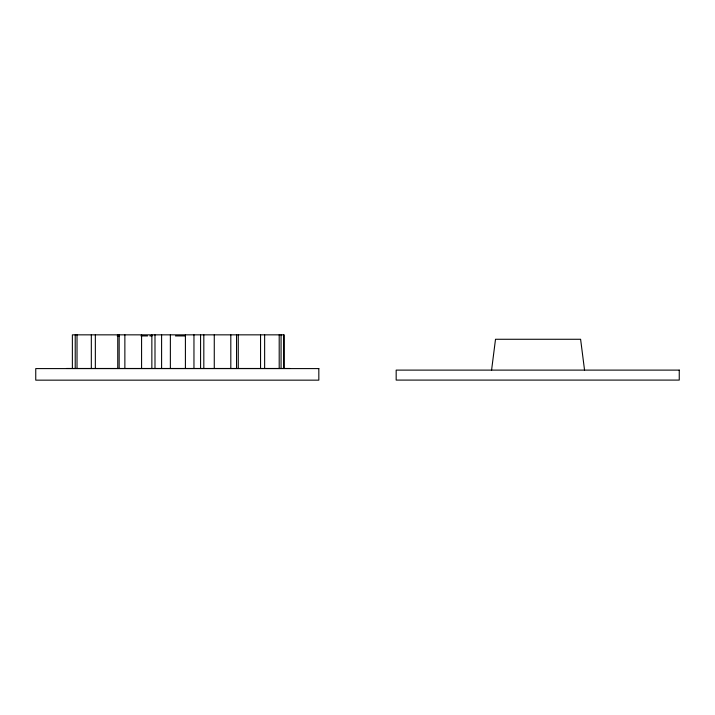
<?xml version="1.0" encoding="UTF-8"?>
<svg xmlns="http://www.w3.org/2000/svg" width="715" height="715" viewBox="0 0 715 715"><rect width="100%" height="100%" fill="white"/><g stroke="black" fill="none" stroke-linecap="round" stroke-linejoin="round"><path stroke-width="1.07" d="M491.58 370.111L495.513 339.268L580.607 339.268L584.548 370.111M117.189 335.934L119.289 335.934M140.962 335.934L147.621 335.934M149.846 335.934L152.063 335.934M175.461 335.934L185.453 335.934M66.45 368.475L290.076 368.475M284.204 368.475L284.204 334.843L72.376 334.843L72.376 368.475M283.614 334.843L283.614 368.475M281.067 334.843L281.067 368.475M279.199 334.843L279.199 368.475M264.639 334.843L264.639 368.475M260.555 334.843L260.555 368.475M238.265 334.843L238.265 368.475M236.54 334.843L236.54 368.475M230.811 334.843L230.811 368.475M214.268 334.843L214.268 368.475M203.82 334.843L203.82 368.475M200.575 334.843L200.575 368.475M193.962 334.843L193.962 368.475M185.408 334.843L185.408 368.475M170.367 334.843L170.367 368.475M161.599 334.843L161.599 368.475M154.994 334.843L154.994 368.475M151.857 334.843L151.857 368.475M141.579 334.843L141.579 368.475M124.866 334.843L124.866 368.475M119.164 334.843L119.164 368.475M117.752 334.843L117.752 368.475M95.345 334.843L95.345 368.475M91.323 334.843L91.323 368.475M77.023 334.843L77.023 368.475M75.218 334.843L75.218 368.475M318.827 368.591L35.75 368.591L35.75 380.157L318.827 380.157L318.827 368.591M679.25 370.111L396.173 370.111L396.173 380.085L679.25 380.085L679.25 370.111"/></g></svg>
